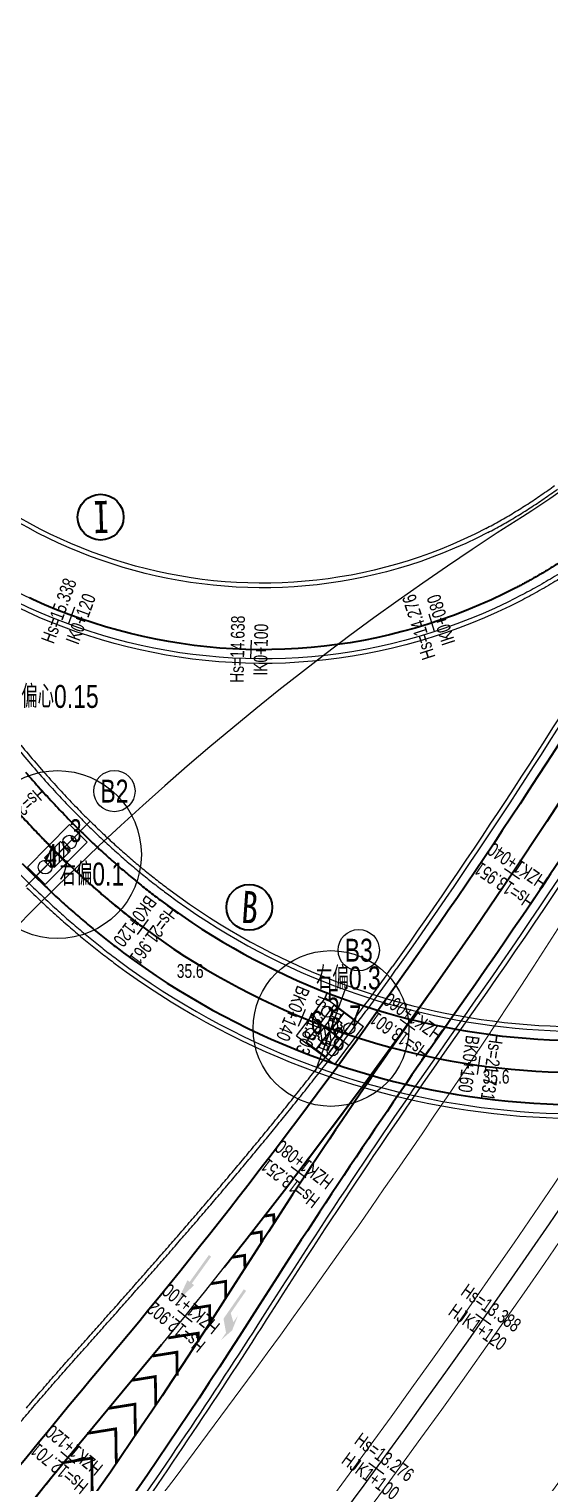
# Model space of a CAD drawing. Extents: x 0 to 558779, y 0 to 2762081.
# Drawn here: x 519707.1 to 519763.9, y 2757412.1 to 2757570.6 of the extents above; entities that cross this region are included whole.
import ezdxf
from ezdxf.enums import TextEntityAlignment as Align

# ---------------------------------------------------------------- set-up
doc = ezdxf.new("R2010")
doc.units = 0
doc.header["$LTSCALE"] = 20
for name, pattern in [('ACAD_ISO03W100', [30, 12, -18]), ('CENTER', [2, 1.25, -0.25, 0.25, -0.25]), ('HIDDEN', [0.375, 0.25, -0.125])]:
    doc.linetypes.add(name, pattern=pattern)
for name, color, linetype in [('0-路名', 7, 'Continuous'), ('0JT-地面箭头', 255, 'Continuous'), ('B-标线', 8, 'Continuous'), ('DL-中心线', 10, 'Continuous'), ('L-洛秀互通匝道边线', 140, 'Continuous'), ('L-脊线', 222, 'Continuous'), ('L-辅路绿化带', 3, 'Continuous'), ('QL-分孔线', 4, 'Continuous'), ('QL-墩号', 6, 'Continuous'), ('QL-桥墩', 191, 'Continuous'), ('QL-桥跨数值', 6, 'Continuous'), ('RD-红线', 230, 'Continuous'), ('XW_B', 7, 'Continuous'), ('XW_E', 7, 'Continuous'), ('XW_HZ（南）-海江大道左辅路', 7, 'Continuous'), ('XW_I', 7, 'Continuous'), ('XW_海江大道（2000坐标）', 7, 'Continuous'), ('XW_辅助线', 7, 'Continuous'), ('桩号-B', 7, 'Continuous'), ('桩号-HZ（南）-海江大道左辅路', 7, 'Continuous'), ('桩号-I', 7, 'Continuous'), ('桩号-海江大道（2000坐标）', 7, 'Continuous'), ('设计高-B', 7, 'Continuous'), ('设计高-HZ（南）-海江大道左辅路', 7, 'Continuous'), ('设计高-I', 7, 'Continuous'), ('设计高-地面高-B', 7, 'Continuous'), ('设计高-地面高-HZ（南）-海江大道左辅路', 7, 'Continuous'), ('设计高-地面高-I', 7, 'Continuous'), ('设计高-地面高-海江大道（2000坐标）', 7, 'Continuous'), ('设计高-海江大道（2000坐标）', 7, 'Continuous')]:
    doc.layers.add(name, color=color, linetype=linetype)
doc.layers.add('偏心', color=4, linetype='Continuous', plot=False)
doc.layers.add('坐标标注', color=6, linetype='Continuous', plot=False)
doc.styles.get("Standard").update_dxf_attribs({"font": 'fsdb_e.shx', "width": 0.7, "bigfont": 'hzdx.shx'})
doc.styles.add('仿宋', font='simfang_0.ttf', dxfattribs={"width": 0.8})
pattern_1 = [(0, (0, 2e-10), (0, 6.985), [5.08, -1.905]), (90, (0, 2e-10), (-6.985, 4e-16), [5.08, -1.905])]
pattern_2 = [(0, (0, 0), (0, 6.985), [5.08, -1.905]), (90, (0, 0), (-6.985, 4e-16), [5.08, -1.905])]

# ---------------------------------------------------------------- blocks, each defined once
blk = doc.blocks.new('(10-1)10m花瓶墩单排桩2根1.5')
h = blk.add_hatch()
h.set_pattern_fill('ANGLE', color=256)
h.set_pattern_definition(pattern_1)
h.paths.add_polyline_path([(-1.5, -0.5), (-1.5, 0.5), (-1.25, 0.5), (-1.25, 0.75), (1.25, 0.75), (1.25, 0.5), (1.5, 0.5), (1.5, -0.5), (1.25, -0.5), (1.25, -0.75), (-1.25, -0.75), (-1.25, -0.5)])
h = blk.add_hatch()
h.set_pattern_fill('ANGLE', color=256)
h.set_pattern_definition(pattern_1)
h.paths.add_polyline_path([(-1.5, -0.5), (-1.5, 0.5), (-1.25, 0.5), (-1.25, 0.75), (1.25, 0.75), (1.25, 0.5), (1.5, 0.5), (1.5, -0.5), (1.25, -0.5), (1.25, -0.75), (-1.25, -0.75), (-1.25, -0.5)])
h = blk.add_hatch()
h.set_pattern_fill('ANSI31', color=3, scale=0.15)
h.paths.add_polyline_path([(-1.5, -0.5), (-1.5, 0.5), (-1.25, 0.5), (-1.25, 0.75), (1.25, 0.75), (1.25, 0.5), (1.5, 0.5), (1.5, -0.5), (1.25, -0.5), (1.25, -0.75), (-1.25, -0.75), (-1.25, -0.5)])
at = {"layer": 'QL-桥墩', "color": 1}
for p, q in [((-3.25, -1.35), (-3.25, 1.35)), ((-3.25, 1.35), (3.25, 1.35)), ((3.25, 1.35), (3.25, -1.35)), ((3.25, -1.35), (-3.25, -1.35))]:
    blk.add_line(p, q, dxfattribs=at)
at = {"layer": 'QL-桥墩', "color": 3, "linetype": 'CENTER'}
for p, q in [((3.25, 0), (-3.25, 0)), ((0, -1.35), (0, 1.35))]:
    blk.add_line(p, q, dxfattribs=at)
at = {"layer": 'QL-桥墩', "color": 1}
blk.add_lwpolyline([(-1.5, -0.5), (-1.5, 0.5), (-1.25, 0.5), (-1.25, 0.75), (1.25, 0.75), (1.25, 0.5), (1.5, 0.5), (1.5, -0.5), (1.25, -0.5), (1.25, -0.75), (-1.25, -0.75), (-1.25, -0.5)], close=True, dxfattribs=at)
at = {"layer": 'QL-桥墩', "color": 3}
for centre in [(-1.9, 0), (1.9, 0)]:
    blk.add_circle(centre, 0.75, dxfattribs=at)
blk = doc.blocks.new('(10-2)10m花瓶墩双排桩4根1.2')
h = blk.add_hatch()
h.set_pattern_fill('ANGLE', color=256)
h.set_pattern_definition(pattern_2)
h.paths.add_polyline_path([(-1.5, -0.5), (-1.5, 0.5), (-1.25, 0.5), (-1.25, 0.75), (1.25, 0.75), (1.25, 0.5), (1.5, 0.5), (1.5, -0.5), (1.25, -0.5), (1.25, -0.75), (-1.25, -0.75), (-1.25, -0.5)])
h = blk.add_hatch()
h.set_pattern_fill('ANGLE', color=256)
h.set_pattern_definition(pattern_2)
h.paths.add_polyline_path([(-1.5, -0.5), (-1.5, 0.5), (-1.25, 0.5), (-1.25, 0.75), (1.25, 0.75), (1.25, 0.5), (1.5, 0.5), (1.5, -0.5), (1.25, -0.5), (1.25, -0.75), (-1.25, -0.75), (-1.25, -0.5)])
h = blk.add_hatch()
h.set_pattern_fill('ANSI31', color=3, scale=0.15)
h.paths.add_polyline_path([(-1.5, -0.5), (-1.5, 0.5), (-1.25, 0.5), (-1.25, 0.75), (1.25, 0.75), (1.25, 0.5), (1.5, 0.5), (1.5, -0.5), (1.25, -0.5), (1.25, -0.75), (-1.25, -0.75), (-1.25, -0.5)])
at = {"layer": 'QL-桥墩', "color": 1}
for p, q in [((-2.6, 2.6), (2.6, 2.6)), ((-2.6, 2.6), (-2.6, -2.6)), ((2.6, 2.6), (2.6, -2.6)), ((-2.6, -2.6), (2.6, -2.6))]:
    blk.add_line(p, q, dxfattribs=at)
at = {"layer": 'QL-桥墩', "color": 3, "linetype": 'CENTER'}
for p, q in [((0, 2.6), (0, -2.6)), ((-2.6, 0), (2.6, 0))]:
    blk.add_line(p, q, dxfattribs=at)
at = {"layer": 'QL-桥墩', "color": 1, "ltscale": 0.1}
blk.add_lwpolyline([(-1.5, -0.5), (-1.5, 0.5), (-1.25, 0.5), (-1.25, 0.75), (1.25, 0.75), (1.25, 0.5), (1.5, 0.5), (1.5, -0.5), (1.25, -0.5), (1.25, -0.75), (-1.25, -0.75), (-1.25, -0.5)], close=True, dxfattribs=at)
at = {"layer": 'QL-桥墩', "color": 3, "ltscale": 0.1}
for centre in [(-1.5, 1.5), (1.5, 1.5), (-1.5, -1.5), (1.5, -1.5)]:
    blk.add_circle(centre, 0.6, dxfattribs=at)

msp = doc.modelspace()

# ---------------------------------------------------------------- hatches: boundary and pattern name
at = {"layer": '0JT-地面箭头', "linetype": 'ACAD_ISO03W100'}
for points in [[(519723.361, 2757431.983), (519725.127, 2757433.67), (519724.883, 2757433.845), (519726.983, 2757436.77), (519726.739, 2757436.945), (519724.639, 2757434.02), (519724.396, 2757434.195)], [(519728.329, 2757430.002), (519729.012, 2757430.989), (519730.549, 2757433.209), (519730.795, 2757433.038), (519729.119, 2757430.616), (519729.404, 2757429.623), (519729.916, 2757430.363), (519729.277, 2757428.737), (519728.038, 2757427.65), (519728.607, 2757428.472)]]:
    msp.add_hatch(color=256, dxfattribs=at).paths.add_polyline_path(points)

# ---------------------------------------------------------------- linework, layer by layer
at = {"layer": '0-路名', "lineweight": 35}
for centre in [(519714.932, 2757517.373), (519731.141, 2757474.848)]:
    msp.add_circle(centre, 2.5, dxfattribs=at)
at = {"layer": 'B-标线', "lineweight": 35, "flags": 128}
for points in [[(519983.23, 2758043.567), (519855.439, 2757681.224, -0.0468929), (519779.103, 2757515.992, -0.0431203), (519714.602, 2757424.231, 0.012242), (519690.038, 2757393.503, -0.0410864), (519616.51, 2757311.677), (519534.865, 2757234.597, 0.0025362), (519529.7, 2757229.672, 0.0025362)], [(519989.832, 2758041.238), (519862.04, 2757678.896, -0.0468929), (519785.155, 2757512.475, -0.0221172), (519753.698, 2757463.475, -0.0221172)], [(519706.757, 2757489.579, 0.0052084), (519708.361, 2757487.756, 0.0052084), (519709.905, 2757486.072, 0.0052084), (519711.401, 2757484.509, 0.0052084), (519712.856, 2757483.051, 0.0052084), (519714.275, 2757481.686, 0.0052084), (519715.663, 2757480.406, 0.0052084), (519717.024, 2757479.202, 0.0052084), (519718.361, 2757478.068, 0.0052084), (519719.677, 2757476.999, 0.0052084), (519720.972, 2757475.99, 0.0026042), (519721.613, 2757475.507, 0.2794342), (519800.564, 2757467.922, 0.0051398)], [(519705.757, 2757485.416, 0.0052084), (519707.351, 2757483.679, 0.0052084), (519708.898, 2757482.063, 0.0052084), (519710.404, 2757480.553, 0.0052084), (519711.875, 2757479.138, 0.0052084), (519713.317, 2757477.808, 0.0052084), (519714.733, 2757476.556, 0.0052084), (519716.126, 2757475.375, 0.0052084), (519717.498, 2757474.26, 0.0052084), (519718.851, 2757473.206, 0.0026042), (519719.521, 2757472.701, 0.2794342), (519802.083, 2757464.769, 0.0051398)], [(519706.394, 2757479.617, 0.0052084), (519707.952, 2757478.056, 0.0052084), (519709.476, 2757476.59, 0.0052084), (519710.971, 2757475.211, 0.0052084), (519712.442, 2757473.91, 0.0052084), (519713.89, 2757472.682, 0.0052084), (519715.319, 2757471.521, 0.0052084), (519716.729, 2757470.423, 0.0026042), (519717.429, 2757469.895, 0.2794342), (519803.603, 2757461.616, 0.0051398)], [(519750.839, 2757465.494, 0.0120297), (519729.303, 2757433.391, -0.0475201), (519650.458, 2757332.177, -0.0475201)], [(519753.698, 2757463.475, 0.0120297), (519732.256, 2757431.512, -0.0475201), (519653.003, 2757329.774)]]:
    msp.add_lwpolyline(points, format="xyb", dxfattribs=at)
at = {"layer": 'B-标线', "linetype": 'HIDDEN', "lineweight": 35, "ltscale": 5, "flags": 128}
msp.add_lwpolyline([(519986.531, 2758042.403), (519858.74, 2757680.06, -0.0468929), (519782.129, 2757514.234, -0.0431203), (519717.282, 2757421.979, 0.012242), (519692.824, 2757391.385, -0.0410864), (519618.913, 2757309.132), (519537.267, 2757232.052, 0.0025362), (519532.129, 2757227.151, 0.0025362)], format="xyb", dxfattribs=at)
at = {"layer": 'B-标线', "lineweight": 35, "const_width": 0.3, "flags": 128}
for points in [[(519732.81, 2757441.18), (519733.811, 2757441.341), (519733.825, 2757440.414)], [(519731.324, 2757439.277), (519732.448, 2757439.458), (519732.465, 2757438.319)], [(519729.287, 2757436.693), (519730.642, 2757436.911), (519730.664, 2757435.521)], [(519727, 2757433.822), (519728.551, 2757434.072), (519728.578, 2757432.251)], [(519724.803, 2757431.094), (519726.816, 2757431.419), (519726.846, 2757429.506)], [(519722.312, 2757427.906), (519725.574, 2757428.432), (519725.588, 2757427.498)], [(519720.574, 2757425.928), (519723.241, 2757426.357), (519723.28, 2757423.78)], [(519718.382, 2757423.291), (519720.902, 2757423.697), (519720.95, 2757420.589)], [(519715.806, 2757420.229), (519718.672, 2757420.691), (519718.724, 2757417.283)], [(519713.486, 2757417.503), (519716.584, 2757418.002), (519716.642, 2757414.226)], [(519710.699, 2757414.284), (519713.961, 2757414.809), (519714.032, 2757410.157)]]:
    msp.add_lwpolyline(points, dxfattribs=at)
at = {"layer": 'DL-中心线', "linetype": 'CENTER', "lineweight": 35, "ltscale": 5, "flags": 128}
for points in [[(519647.675, 2757568.166, -0.0011574), (519648.228, 2757567.535, -0.0023148), (519649.349, 2757566.237, -0.0023148), (519650.492, 2757564.888, -0.0023148), (519651.66, 2757563.484, -0.0023148), (519652.855, 2757562.02, -0.0023148), (519654.081, 2757560.489, -0.0023148), (519655.343, 2757558.884, -0.0023148), (519656.645, 2757557.195, -0.0023148), (519657.995, 2757555.412, -0.0023148), (519659.4, 2757553.518, -0.0023148), (519660.871, 2757551.496, -0.0023148), (519662.425, 2757549.319, -0.0023148), (519664.081, 2757546.951, -0.0023148), (519665.872, 2757544.34, -0.0021862), (519667.733, 2757541.575, -0.001929), (519669.571, 2757538.794, -0.0016718), (519671.389, 2757536, -0.0014146), (519673.19, 2757533.195, -0.0011574), (519674.976, 2757530.381, -0.0009002), (519676.75, 2757527.559, -0.000643), (519678.516, 2757524.732, -0.0003858), (519680.276, 2757521.901, -0.0001286), (519682.033, 2757519.068, 0.0002894), (519683.791, 2757516.236, 0.0008681), (519685.555, 2757513.408, 0.0014468), (519687.333, 2757510.588, 0.0020255), (519689.13, 2757507.78, 0.0026042), (519690.952, 2757504.99, 0.0031829), (519692.807, 2757502.22, 0.0037616), (519694.7, 2757499.477, 0.0043403), (519696.638, 2757496.764, 0.004919), (519698.625, 2757494.088, 0.0052084), (519700.564, 2757491.585, 0.0052084), (519702.381, 2757489.338, 0.0052084), (519704.105, 2757487.294, 0.0052084), (519705.757, 2757485.416, 0.0052084), (519707.351, 2757483.679, 0.0052084), (519708.898, 2757482.063, 0.0052084), (519710.404, 2757480.553, 0.0052084), (519711.875, 2757479.138, 0.0052084), (519713.317, 2757477.808, 0.0052084), (519714.733, 2757476.556, 0.0052084), (519716.126, 2757475.375, 0.0052084), (519717.498, 2757474.26, 0.0052084), (519718.851, 2757473.206, 0.0026042), (519719.521, 2757472.701, 0.2794342), (519802.083, 2757464.769, 0.0051398), (519803.57, 2757465.505, 0.0086899), (519806.104, 2757466.847, 0.0086899), (519808.666, 2757468.321, 0.0086899), (519811.257, 2757469.934, 0.0086899), (519813.878, 2757471.694, 0.0086899), (519816.532, 2757473.615, 0.0086899), (519819.223, 2757475.707, 0.0086899), (519821.954, 2757477.988, 0.0086899), (519824.732, 2757480.477, 0.0086899), (519827.565, 2757483.198, 0.0086899), (519830.465, 2757486.186, 0.0086899), (519833.45, 2757489.481, 0.0086899), (519836.543, 2757493.146, 0.0083046), (519839.636, 2757497.074, 0.007534), (519842.604, 2757501.098, 0.0067633), (519845.455, 2757505.205, 0.0059927), (519848.2, 2757509.384, 0.0052221), (519850.851, 2757513.623, 0.0044515), (519853.42, 2757517.913, 0.0036809), (519855.918, 2757522.244, 0.0029103), (519858.36, 2757526.607, 0.0021397), (519860.757, 2757530.995, 0.0434383), (519909.912, 2757644.363, -0.0210822), (519939.582, 2757722.133, 0.054969), (519981.895, 2757860.489, -0.0251421), (519996.067, 2757919.103), (520034.65, 2758049.579, -0.0128879), (520058.477, 2758123.13)], [(520012.027, 2758114.695), (519858.74, 2757680.06, -0.0468929), (519782.129, 2757514.234, -0.0431203), (519717.282, 2757421.979, 0.012242), (519692.824, 2757391.385, -0.0410864), (519618.913, 2757309.132), (519537.267, 2757232.052, 0.0918922), (519386.768, 2757026.023), (519356.074, 2756962.094, 0.021525), (519321.436, 2756881.202)], [(519736.397, 2757361.61, 0.0061166), (519747.082, 2757374.993, 0.0586686), (519871.219, 2757580.064, 0.0262277), (519898.077, 2757648.36, -0.0209051), (519927.838, 2757726.466, -0.0001215), (519928.031, 2757726.916, -0.0002431), (519928.427, 2757727.834, -0.0002431), (519928.836, 2757728.781, -0.0002431), (519929.259, 2757729.759, -0.0002431), (519929.699, 2757730.77, -0.0002431), (519930.155, 2757731.819, -0.0002431), (519930.632, 2757732.91, -0.0002431), (519931.131, 2757734.05, -0.0002431), (519931.655, 2757735.245, -0.0002431), (519932.209, 2757736.504, -0.0002431), (519932.799, 2757737.839, -0.0002431), (519933.43, 2757739.265, -0.0002431), (519934.113, 2757740.806, -0.0002431), (519934.864, 2757742.493, -0.0002296), (519935.656, 2757744.269, -0.0002025), (519936.449, 2757746.044, -0.0001755), (519937.244, 2757747.819, -0.0001485), (519938.04, 2757749.593, -0.0001215), (519938.837, 2757751.367, -0.0000945), (519939.634, 2757753.14, -0.0000675), (519940.432, 2757754.913, -0.0000405), (519941.231, 2757756.686, -0.0000135), (519942.03, 2757758.459, 0.0001929), (519942.828, 2757760.232, 0.0005787), (519943.624, 2757762.006, 0.0009645), (519944.414, 2757763.783, 0.0013503), (519945.196, 2757765.563, 0.0017361), (519945.967, 2757767.348, 0.0021219), (519946.724, 2757769.139, 0.0025077), (519947.464, 2757770.937, 0.0028935), (519948.185, 2757772.743, 0.0032793), (519948.884, 2757774.557, 0.0034722), (519949.524, 2757776.29, 0.0034722), (519950.087, 2757777.879, 0.0034722), (519950.586, 2757779.356, 0.0034722), (519951.035, 2757780.745, 0.0034722), (519951.439, 2757782.06, 0.0034722), (519951.805, 2757783.312, 0.0034722), (519952.138, 2757784.511, 0.0034722), (519952.44, 2757785.663, 0.0034722), (519952.715, 2757786.773, 0.0034722), (519952.966, 2757787.847, 0.0034722), (519953.193, 2757788.888, 0.0034722), (519953.399, 2757789.898, 0.0034722), (519953.585, 2757790.881, 0.0017361), (519953.671, 2757791.363, 0.5897382), (519858.288, 2757868.254, 0.0022321), (519857.706, 2757868.014, 0.0044643), (519856.524, 2757867.507, 0.0044643), (519855.315, 2757866.963, 0.0044643), (519854.076, 2757866.379, 0.0044643), (519852.805, 2757865.751, 0.0044643), (519851.498, 2757865.076, 0.0044643), (519850.15, 2757864.349, 0.0044643), (519848.756, 2757863.566, 0.0044643), (519847.309, 2757862.717, 0.0044643), (519845.799, 2757861.796, 0.0044643), (519844.216, 2757860.79, 0.0044643), (519842.542, 2757859.685, 0.0044643), (519840.756, 2757858.458, 0.0044643), (519838.823, 2757857.079, 0.0042163), (519836.813, 2757855.593, 0.0037203), (519834.827, 2757854.074, 0.0032242), (519832.862, 2757852.528, 0.0027282), (519830.916, 2757850.959, 0.0022321), (519828.985, 2757849.371, 0.0017361), (519827.067, 2757847.767, 0.0012401), (519825.159, 2757846.152, 0.000744), (519823.257, 2757844.53, 0.000248), (519821.358, 2757842.903), (519718.448, 2757754.691)], [(519804.057, 2757562.799, -0.0014225), (519802.28, 2757559.34, -0.0022672), (519800.478, 2757555.894, -0.0031118), (519798.639, 2757552.467, -0.0039565), (519796.751, 2757549.067, -0.0048011), (519794.805, 2757545.701, -0.0056458), (519792.788, 2757542.376, -0.0064905), (519790.691, 2757539.101, -0.0073351), (519788.505, 2757535.885, -0.0081798), (519786.22, 2757532.738, -0.0086022), (519783.937, 2757529.808, -0.0086022), (519781.744, 2757527.183, -0.0086022), (519779.617, 2757524.81, -0.0086022), (519777.543, 2757522.65, -0.0086022), (519775.511, 2757520.674, -0.0086022), (519773.514, 2757518.862, -0.0086022), (519771.546, 2757517.196, -0.0086022), (519769.605, 2757515.664, -0.0086022), (519767.686, 2757514.254, -0.0086022), (519765.789, 2757512.958, -0.0086022), (519763.912, 2757511.769, -0.0086022), (519762.053, 2757510.679, -0.0084021), (519760.256, 2757509.705, -0.9672557), (519701.413, 2757614.212, -0.0040509), (519702.254, 2757614.713, -0.008102), (519703.997, 2757615.696, -0.008102), (519705.825, 2757616.651, -0.008102), (519707.744, 2757617.575, -0.008102), (519709.761, 2757618.467, -0.008102), (519711.883, 2757619.324, -0.008102), (519714.119, 2757620.144, -0.008102), (519716.481, 2757620.925, -0.008102), (519718.984, 2757621.663, -0.008102), (519721.647, 2757622.355, -0.008102), (519724.493, 2757622.997, -0.008102), (519727.557, 2757623.584, -0.008102), (519730.886, 2757624.111, -0.008102), (519734.552, 2757624.57, -0.0076519), (519738.423, 2757624.931, -0.0067516), (519742.304, 2757625.181, -0.0058514), (519746.19, 2757625.332, -0.0049512), (519750.078, 2757625.4, -0.0040509), (519753.967, 2757625.397, -0.0031507), (519757.856, 2757625.339, -0.0022505), (519761.743, 2757625.238, -0.0013503), (519765.63, 2757625.11, -0.0004501), (519769.516, 2757624.967)]]:
    msp.add_lwpolyline(points, format="xyb", dxfattribs=at)
at = {"layer": 'L-洛秀互通匝道边线', "flags": 128}
for points in [[(520002.416, 2758073.915), (519862.983, 2757678.564, -0.0468929), (519786.02, 2757511.972, -0.0221172), (519754.515, 2757462.898, -0.0221172)], [(520002.888, 2758073.748), (519863.455, 2757678.397, -0.0468929), (519786.452, 2757511.721, -0.0221172), (519754.923, 2757462.61, -0.0221172)], [(519770.053, 2757514.122, -0.0065724), (519768.553, 2757513.03, -0.0086022), (519766.614, 2757511.705, -0.0086022), (519764.693, 2757510.488, -0.0086022), (519762.79, 2757509.372, -0.0084024), (519760.948, 2757508.374, -0.9672565), (519700.634, 2757615.493, -0.0040511), (519701.496, 2757616.008, -0.0081022), (519703.281, 2757617.015, -0.0081021), (519705.153, 2757617.992, -0.0081021), (519707.116, 2757618.937, -0.0081021), (519709.177, 2757619.849, -0.008102), (519711.344, 2757620.724, -0.0081021), (519713.625, 2757621.561, -0.0081021), (519716.034, 2757622.357, -0.0011795), (519716.403, 2757622.471, -0.0011795)], [(519769.75, 2757514.52, -0.0065541), (519768.264, 2757513.438, -0.0086022), (519766.339, 2757512.123, -0.0086022), (519764.432, 2757510.915, -0.0086022), (519762.544, 2757509.808, -0.0084023), (519760.717, 2757508.818, -0.9672561), (519700.894, 2757615.066, -0.0040511), (519701.749, 2757615.576, -0.0081022), (519703.52, 2757616.575, -0.008102), (519705.377, 2757617.545, -0.0081021), (519707.325, 2757618.483, -0.0081021), (519709.372, 2757619.388, -0.0081021), (519711.523, 2757620.257, -0.0081021), (519713.79, 2757621.089, -0.008102), (519716.183, 2757621.879, -0.0011795), (519716.55, 2757621.993, -0.0011795)], [(519757.141, 2757515.694, -0.0000012), (519757.141, 2757515.694, -0.9672528), (519704.919, 2757608.443), (519704.919, 2757608.443)], [(519756.911, 2757516.137, -0.0000013), (519756.911, 2757516.137, -0.9672524), (519705.178, 2757608.016), (519705.179, 2757608.016)], [(519743.137, 2757378.065, 0.0586686), (519866.668, 2757582.135, 0.0262277)], [(519743.532, 2757377.758, 0.0586686), (519867.123, 2757581.928, 0.0262277)], [(519756.911, 2757516.137, 0.0080533), (519758.46, 2757516.975, 0.007841), (519759.988, 2757517.865, 0.0076286), (519761.493, 2757518.805, 0.0074161), (519762.974, 2757519.794, 0.0072035), (519764.432, 2757520.83, 0.0069907)], [(519757.141, 2757515.694, 0.0080533), (519758.705, 2757516.539, 0.007841), (519760.246, 2757517.437, 0.0076286), (519761.764, 2757518.385, 0.0074161), (519763.258, 2757519.382, 0.0072035), (519764.727, 2757520.426, 0.0069907)], [(519774.075, 2757510.409, -0.0192874), (519746.755, 2757468.379)], [(519774.524, 2757510.185, -0.0193018), (519747.164, 2757468.09)], [(519706.236, 2757492.522, 0.0052082), (519707.893, 2757490.558, 0.0052082), (519709.476, 2757488.758, 0.0052082), (519711, 2757487.098, 0.0052084), (519712.474, 2757485.557, 0.0052083), (519713.907, 2757484.121, 0.0052082), (519715.303, 2757482.778, 0.0052082), (519716.669, 2757481.519, 0.0052085), (519718.006, 2757480.336, 0.0052083), (519719.32, 2757479.222, 0.0052083), (519720.611, 2757478.173, 0.005208), (519721.882, 2757477.183, 0.0026038), (519722.51, 2757476.709, 0.2794338), (519799.912, 2757469.273, 0.0051392)], [(519705.85, 2757492.204, 0.0052082), (519707.514, 2757490.231, 0.0052082), (519709.104, 2757488.424, 0.0052083), (519710.635, 2757486.756, 0.0052083), (519712.117, 2757485.208, 0.0052082), (519713.556, 2757483.764, 0.0052082), (519714.96, 2757482.414, 0.0052084), (519716.333, 2757481.148, 0.0052084), (519717.679, 2757479.958, 0.0052083), (519719, 2757478.837, 0.0052084), (519720.299, 2757477.781, 0.005208), (519721.579, 2757476.785, 0.0026038), (519722.211, 2757476.308, 0.2794338), (519800.129, 2757468.823, 0.0051393)], [(519705.679, 2757478.918, 0.0052085), (519707.251, 2757477.342, 0.0052084), (519708.79, 2757475.862, 0.0052084), (519710.301, 2757474.469, 0.0052085), (519711.787, 2757473.154, 0.0052084), (519713.251, 2757471.913, 0.0052085), (519714.696, 2757470.739, 0.0052087), (519716.123, 2757469.627, 0.0026045), (519716.831, 2757469.094, 0.2794345), (519804.038, 2757460.716, 0.0051403)], [(519706.901, 2757476.985, 0.0052085), (519708.447, 2757475.498, 0.0052084), (519709.966, 2757474.098, 0.0052084), (519711.46, 2757472.776, 0.0052084), (519712.932, 2757471.528, 0.0052084), (519714.385, 2757470.347, 0.0052087), (519715.82, 2757469.229, 0.0026046), (519716.532, 2757468.693, 0.2794345), (519804.255, 2757460.265, 0.0051404)], [(519705.928, 2757418.412, -0.0015746), (519707.231, 2757419.951, -0.0015079), (519708.544, 2757421.481, -0.0014412), (519709.865, 2757423.004, -0.0013745), (519711.195, 2757424.52, -0.0013173), (519712.533, 2757426.028, 0.0001378), (519713.852, 2757427.507, 0.0002059), (519715.171, 2757428.987, 0.0002739), (519716.488, 2757430.469, 0.000342), (519717.804, 2757431.953, 0.0004099), (519719.118, 2757433.438, 0.0004779), (519720.429, 2757434.927, 0.0005457), (519721.738, 2757436.418, 0.0006136), (519723.043, 2757437.913, 0.0006814), (519724.344, 2757439.411, 0.0007491), (519725.642, 2757440.913, 0.0008168), (519726.935, 2757442.42, 0.0008845), (519728.223, 2757443.931, 0.0009522), (519729.505, 2757445.447, 0.0010198), (519730.782, 2757446.968, 0.0010874), (519732.052, 2757448.494, 0.001155), (519733.316, 2757450.027, 0.0012226), (519734.572, 2757451.565, 0.0012902), (519735.821, 2757453.11, 0.0013578), (519737.061, 2757454.661, 0.0014255), (519738.293, 2757456.219, 0.0014931), (519739.516, 2757457.785, 0.0015608), (519740.729, 2757459.358, 0.0016284), (519741.932, 2757460.938, 0.0016961), (519743.124, 2757462.527, 0.0017638), (519744.306, 2757464.124, 0.0018316), (519745.476, 2757465.729, 0.0018993), (519746.634, 2757467.343), (519747.164, 2757468.09)], [(519706.845, 2757420.268, -0.0015074), (519708.158, 2757421.8, -0.0014407), (519709.481, 2757423.324, -0.0013741), (519710.812, 2757424.841, -0.0013177), (519712.15, 2757426.35, 0.0001373), (519713.468, 2757427.827, 0.0002054), (519714.786, 2757429.306, 0.0002736), (519716.102, 2757430.787, 0.0003416), (519717.417, 2757432.27, 0.0004097), (519718.73, 2757433.754, 0.0004777), (519720.04, 2757435.242, 0.0005456), (519721.348, 2757436.732, 0.0006135), (519722.652, 2757438.225, 0.0006813), (519723.953, 2757439.722, 0.0007491), (519725.249, 2757441.223, 0.0008169), (519726.541, 2757442.728, 0.0008846), (519727.828, 2757444.238, 0.0009523), (519729.11, 2757445.753, 0.00102), (519730.386, 2757447.273, 0.0010877), (519731.655, 2757448.798, 0.0011553), (519732.918, 2757450.329, 0.001223), (519734.173, 2757451.866, 0.0012906), (519735.421, 2757453.41, 0.0013583), (519736.66, 2757454.96, 0.001426), (519737.891, 2757456.517, 0.0014937), (519739.113, 2757458.081, 0.0015614), (519740.325, 2757459.653, 0.0016291), (519741.527, 2757461.232, 0.0016969), (519742.719, 2757462.82, 0.0017646), (519743.9, 2757464.415, 0.0018324), (519745.069, 2757466.019, 0.0019002), (519746.226, 2757467.632), (519746.755, 2757468.379)], [(519754.515, 2757462.898, 0.0120297), (519733.099, 2757430.975, -0.011265), (519716.045, 2757405.469, -0.011265)], [(519754.923, 2757462.61, 0.0120297), (519733.521, 2757430.706, -0.011482), (519716.115, 2757404.698, -0.011482)]]:
    msp.add_lwpolyline(points, format="xyb", dxfattribs=at)
at = {"layer": 'L-脊线'}
msp.add_arc((520329.737, 2756907.296), 800, 140.621051, 141.100382, dxfattribs=at)
at = {"layer": 'L-辅路绿化带', "lineweight": 0, "flags": 128}
for points in [[(519375.907, 2756956.026, -0.0968453), (519606.732, 2757263.593, 0.1251069), (519879.487, 2757672.743), (520150.421, 2758440.955)], [(519379.531, 2756954.334, -0.0968312), (519609.412, 2757260.623, 0.1251069), (519883.259, 2757671.413), (520154.193, 2758439.624)], [(519717.012, 2757404.758, 0.0795103), (519865.341, 2757677.732), (520044.663, 2758186.185)], [(519680.829, 2757309.735, 0.1036818), (519897.405, 2757666.424), (520032.71, 2758050.068)]]:
    msp.add_lwpolyline(points, format="xyb", dxfattribs=at)
at = {"layer": 'QL-分孔线'}
for p, q in [((519713.799, 2757484.227), (519706.782, 2757477.102)), ((519741.751, 2757466.335), (519738.338, 2757456.935))]:
    msp.add_line(p, q, dxfattribs=at)
at = {"layer": 'QL-墩号'}
for centre in [(519716.437, 2757487.514), (519743.076, 2757470.173)]:
    msp.add_circle(centre, 2.25, dxfattribs=at)
at = {"layer": 'RD-红线'}
msp.add_lwpolyline([(519915.743, 2757898.867), (519906.039, 2757836.459, -0.0462359), (519893.017, 2757784.738), (519856.393, 2757680.894, -0.0300775), (519810.912, 2757573.079, -0.1370733), (519760.926, 2757517.424, 0.1684617), (519634.308, 2757357.75, -0.12053)], format="xyb", dxfattribs=at)
at = {"layer": 'XW_B', "color": 1, "flags": 128}
msp.add_lwpolyline([(519706.216, 2757484.909, 0.003075), (519707.155, 2757483.889, 0.003175), (519708.106, 2757482.882, 0.003275), (519709.07, 2757481.887, 0.003375), (519710.048, 2757480.904, 0.003475), (519711.038, 2757479.936, 0.003575), (519712.043, 2757478.981, 0.003675), (519713.061, 2757478.041, 0.003775), (519714.092, 2757477.116, 0.003875), (519715.138, 2757476.207, 0.003975), (519716.198, 2757475.315, 0.004075), (519717.273, 2757474.44, 0.004175), (519718.361, 2757473.582, 0.0041719), (519719.438, 2757472.763, 0.0003253), (519719.521, 2757472.701)], format="xyb", dxfattribs=at)
msp.add_lwpolyline([(519706.216, 2757484.909, 0.003075), (519707.155, 2757483.889, 0.003175), (519708.106, 2757482.882, 0.003275), (519709.07, 2757481.887, 0.003375), (519710.048, 2757480.904, 0.003475), (519711.038, 2757479.936, 0.003575), (519712.043, 2757478.981, 0.003675), (519713.061, 2757478.041, 0.003775), (519714.092, 2757477.116, 0.003875), (519715.138, 2757476.207, 0.003975), (519716.198, 2757475.315, 0.004075), (519717.273, 2757474.44, 0.004175), (519718.361, 2757473.582, 0.0041719), (519719.438, 2757472.763, 0.0003253), (519719.521, 2757472.701)], format="xyb", dxfattribs=at)
at = {"layer": 'XW_B', "color": 2}
msp.add_arc((519767.345, 2757536.833), 80, 233.28796, 295.73668, dxfattribs=at)
msp.add_arc((519767.345, 2757536.833), 80, 233.28796, 295.73668, dxfattribs=at)
at = {"layer": 'XW_E', "color": 2}
msp.add_arc((518938.306, 2758004.68), 1025, 322.096831, 335.527288, dxfattribs=at)
msp.add_arc((518938.306, 2758004.68), 1025, 322.096831, 335.527288, dxfattribs=at)
at = {"layer": 'XW_HZ（南）-海江大道左辅路', "color": 2}
for centre, radius, start, end in [((519215.834, 2757843.376), 655, 319.957667, 329.834005), ((519215.834, 2757843.376), 655, 319.957667, 329.834005), ((520329.737, 2756907.296), 800, 139.957667, 142.763193), ((520329.737, 2756907.296), 800, 139.957667, 142.763193)]:
    msp.add_arc(centre, radius, start, end, dxfattribs=at)
at = {"layer": 'XW_I', "color": 1, "flags": 128}
msp.add_lwpolyline([(519764.962, 2757512.423, -0.0052192), (519763.826, 2757511.716, -0.0053192), (519762.675, 2757511.034, -0.0054192), (519761.509, 2757510.376, -0.0055192), (519760.33, 2757509.744, -0.0000248), (519760.325, 2757509.741, -0.0003252), (519760.256, 2757509.705)], format="xyb", dxfattribs=at)
msp.add_lwpolyline([(519764.962, 2757512.423, -0.0052192), (519763.826, 2757511.716, -0.0053192), (519762.675, 2757511.034, -0.0054192), (519761.509, 2757510.376, -0.0055192), (519760.33, 2757509.744, -0.0000248), (519760.325, 2757509.741, -0.0003252), (519760.256, 2757509.705)], format="xyb", dxfattribs=at)
at = {"layer": 'XW_I', "color": 2}
msp.add_arc((519732.574, 2757562.938), 60, 121.28879, 297.47447, dxfattribs=at)
msp.add_arc((519732.574, 2757562.938), 60, 121.28879, 297.47447, dxfattribs=at)
at = {"layer": 'XW_海江大道（2000坐标）', "color": 2}
msp.add_arc((518938.306, 2758004.68), 1000, 312.049004, 340.573195, dxfattribs=at)
msp.add_arc((518938.306, 2758004.68), 1000, 312.049004, 340.573195, dxfattribs=at)
at = {"layer": 'XW_辅助线', "color": 2}
for centre, radius, start, end in [((520407.14, 2757001.941), 800, 144.765945, 147.522809), ((520407.14, 2757001.941), 800, 144.765945, 147.522809), ((519158.604, 2757796.647), 680, 316.640188, 327.52281), ((519158.604, 2757796.647), 680, 316.640188, 327.52281)]:
    msp.add_arc(centre, radius, start, end, dxfattribs=at)
at = {"layer": '偏心'}
for p, q in [((519741.449, 2757463.348), (519738.436, 2757459.358)), ((519739.942, 2757461.353), (519740.488, 2757462.857)), ((519740.018, 2757463.028), (519740.958, 2757462.687)), ((519740.659, 2757463.327), (519740.318, 2757462.387)), ((519741.02, 2757460.54), (519738.865, 2757462.167)), ((519738.926, 2757460.02), (519739.866, 2757459.679)), ((519739.567, 2757460.319), (519739.226, 2757459.379))]:
    msp.add_line(p, q, dxfattribs=at)
for points in [[(519740.371, 2757464.162), (519737.358, 2757460.172), (519739.513, 2757458.545), (519742.526, 2757462.535)], [(519739.848, 2757462.558), (519740.189, 2757463.498), (519741.129, 2757463.157), (519740.788, 2757462.217)], [(519738.756, 2757459.55), (519739.097, 2757460.49), (519740.037, 2757460.149), (519739.696, 2757459.209)]]:
    msp.add_lwpolyline(points, close=True, dxfattribs=at)
for centre, radius in [((519710.221, 2757480.593), 9.153), ((519740.045, 2757461.635), 8.488)]:
    msp.add_circle(centre, radius, dxfattribs=at)
at = {"layer": '设计高-地面高-B'}
for p, q in [((519720.119, 2757473.503), (519718.923, 2757471.899)), ((519737.221, 2757463.694), (519736.459, 2757461.844)), ((519756.262, 2757458.614), (519755.982, 2757456.634))]:
    msp.add_line(p, q, dxfattribs=at)
at = {"layer": '设计高-地面高-HZ（南）-海江大道左辅路'}
for p, q in [((519760.612, 2757477.926), (519758.951, 2757479.04)), ((519749.201, 2757461.465), (519747.575, 2757462.629)), ((519737.293, 2757445.359), (519735.703, 2757446.573)), ((519724.898, 2757429.625), (519723.346, 2757430.886)), ((519712.137, 2757414.219), (519710.591, 2757415.488))]:
    msp.add_line(p, q, dxfattribs=at)
at = {"layer": '设计高-地面高-I'}
for p, q in [((519711.439, 2757505.716), (519712.132, 2757507.593)), ((519751.349, 2757504.899), (519750.733, 2757506.802)), ((519731.325, 2757501.951), (519731.366, 2757503.95))]:
    msp.add_line(p, q, dxfattribs=at)
at = {"layer": '设计高-地面高-海江大道（2000坐标）'}
for p, q in [((519755.831, 2757430.525), (519757.468, 2757429.376)), ((519744.185, 2757414.291), (519745.799, 2757413.109))]:
    msp.add_line(p, q, dxfattribs=at)

# ---------------------------------------------------------------- block references
at = {"layer": 'QL-桥墩', "lineweight": 35}
for name, p, rotation in [('(10-1)10m花瓶墩单排桩2根1.5', (519710.221, 2757480.593), 45.43867366345515), ('(10-2)10m花瓶墩双排桩4根1.2', (519739.942, 2757461.353), 52.94527260262107)]:
    msp.add_blockref(name, p, dxfattribs=dict(at, rotation=rotation))

# ---------------------------------------------------------------- texts
at = {"layer": '0-路名', "lineweight": 35, "style": '仿宋', "width": 0.75}
for s, rotation, p in [('I', 1.62733, (519714.151, 2757515.617)), ('B', 355.86569, (519730.188, 2757473.178))]:
    msp.add_text(s, height=3.5, rotation=rotation, dxfattribs=at).set_placement(p)
at = {"layer": 'QL-墩号', "width": 0.75}
for s, p in [('B2', (519716.437, 2757487.514)), ('B3', (519743.076, 2757470.173))]:
    msp.add_text(s, height=2.5, dxfattribs=at).set_placement(p, align=Align.MIDDLE_CENTER)
at = {"layer": 'QL-桥跨数值', "lineweight": 35, "width": 0.75}
for p in [(519724.701, 2757466.705), (519758.041, 2757455.178)]:
    msp.add_text('35.6', height=1.5, dxfattribs=at).set_placement(p, align=Align.BOTTOM_CENTER)
at = {"layer": '偏心', "width": 0.75}
for s, p in [('纵向偏心0.15', (519708.724, 2757497.833)), ('右偏0.1', (519713.986, 2757478.472)), ('右偏0.3', (519741.946, 2757467.147))]:
    msp.add_text(s, height=2.5, dxfattribs=at).set_placement(p, align=Align.MIDDLE_CENTER)
at = {"layer": '坐标标注', "width": 0.7}
for s, p in [('3', (519711.554, 2757481.947)), ('4', (519708.887, 2757479.239)), ('5', (519739.649, 2757463.454)), ('7', (519742.043, 2757461.646)), ('6', (519737.841, 2757461.06)), ('8', (519740.235, 2757459.252))]:
    msp.add_text(s, height=2.5, dxfattribs=at).set_placement(p)
at = {"layer": '桩号-B', "width": 0.75}
for s, rotation, p in [('BK0+120', 233.28796, (519719.281, 2757472.88)), ('BK0+140', 247.6119, (519736.597, 2757462.977)), ('BK0+160', 261.93585, (519755.825, 2757457.666))]:
    msp.add_text(s, height=1.5, rotation=rotation, dxfattribs=at).set_placement(p, align=Align.TOP_CENTER)
at = {"layer": '桩号-HZ（南）-海江大道左辅路', "width": 0.75}
for s, rotation, p in [('HZK1+040', 146.14539, (519759.948, 2757478.732)), ('HZK1+060', 144.3959, (519748.562, 2757462.291)), ('HZK1+080', 142.64641, (519736.68, 2757446.204)), ('HZK1+100', 140.89692, (519724.311, 2757430.488)), ('HZK1+120', 140.62105, (519711.554, 2757415.085))]:
    msp.add_text(s, height=1.5, rotation=rotation, dxfattribs=at).set_placement(p, align=Align.TOP_CENTER)
at = {"layer": '桩号-I', "width": 0.75}
for s, rotation, p in [('IK0+120', 69.72799, (519712.067, 2757506.551)), ('IK0+080', 107.92518, (519751.326, 2757505.943)), ('IK0+100', 88.82658, (519731.646, 2757502.944))]:
    msp.add_text(s, height=1.5, rotation=rotation, dxfattribs=at).set_placement(p, align=Align.TOP_CENTER)
at = {"layer": '桩号-海江大道（2000坐标）', "width": 0.75}
for s, rotation, p in [('HJK1+120', 324.9193, (519756.477, 2757429.705)), ('HJK1+100', 323.77339, (519744.815, 2757413.458))]:
    msp.add_text(s, height=1.5, rotation=rotation, dxfattribs=at).set_placement(p, align=Align.TOP_CENTER)
at = {"layer": '设计高-B', "width": 0.75}
for s, rotation, p in [('Hs=22.215', 221.35134, (519705.137, 2757486.111)), ('Hs=21.961', 233.28796, (519719.762, 2757472.522)), ('Hs=21.803', 247.6119, (519737.152, 2757462.749)), ('Hs=21.731', 261.93585, (519756.419, 2757457.582))]:
    msp.add_text(s, height=1.5, rotation=rotation, dxfattribs=at).set_placement(p, align=Align.BOTTOM_CENTER)
at = {"layer": '设计高-HZ（南）-海江大道左辅路', "width": 0.75}
for s, rotation, p in [('Hs=13.951', 146.14539, (519759.614, 2757478.234)), ('Hs=13.601', 144.3959, (519748.213, 2757461.803)), ('Hs=13.251', 142.64641, (519736.316, 2757445.728)), ('Hs=12.902', 140.89692, (519723.933, 2757430.023)), ('Hs=12.701', 140.62105, (519711.174, 2757414.622))]:
    msp.add_text(s, height=1.5, rotation=rotation, dxfattribs=at).set_placement(p, align=Align.BOTTOM_CENTER)
at = {"layer": '设计高-I', "width": 0.75}
for s, rotation, p in [('Hs=15.338', 69.72799, (519711.504, 2757506.758)), ('Hs=14.276', 107.92518, (519750.755, 2757505.758)), ('Hs=14.638', 88.82658, (519731.046, 2757502.957))]:
    msp.add_text(s, height=1.5, rotation=rotation, dxfattribs=at).set_placement(p, align=Align.BOTTOM_CENTER)
at = {"layer": '设计高-海江大道（2000坐标）', "width": 0.75}
for s, rotation, p in [('Hs=13.388', 324.9193, (519756.822, 2757430.196)), ('Hs=13.276', 323.77339, (519745.169, 2757413.942))]:
    msp.add_text(s, height=1.5, rotation=rotation, dxfattribs=at).set_placement(p, align=Align.BOTTOM_CENTER)

doc.saveas('drawing.dxf')
